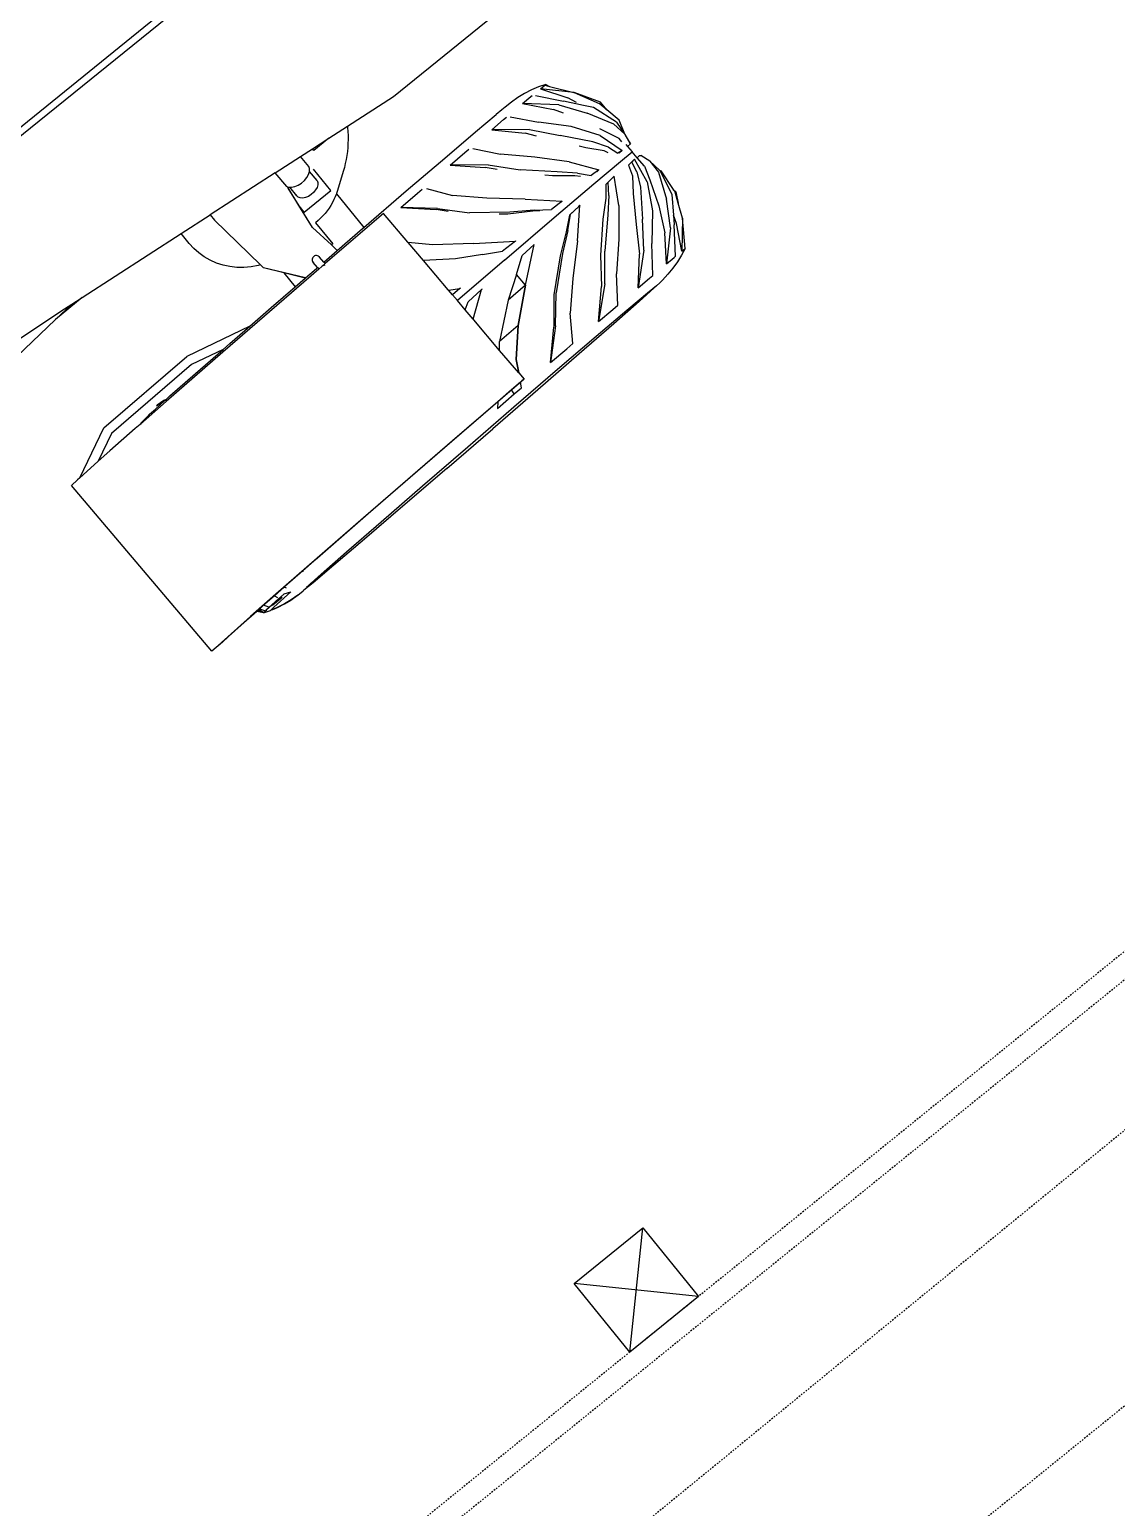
# Model space of a CAD drawing. Header units: inches. Extents: x -625442 to 34963, y -27993 to 66986.
# Drawn here: x -456423.2 to -456349.4, y 27877.5 to 27977.9 of the extents above; entities that cross this region are included whole.
import ezdxf

# ---------------------------------------------------------------- set-up
doc = ezdxf.new("R2010")
doc.units = ezdxf.units.IN
doc.header["$LTSCALE"] = 0.5
doc.header["$MEASUREMENT"] = 0
doc.linetypes.add('HIDDEN2', pattern=[0.1875, 0.125, -0.0625])
for name, color, linetype in [('BUILDING OH', 80, 'HIDDEN2'), ('P-ABOVE', 201, 'HIDDEN2'), ('P-BELOW-MED', 145, 'Continuous'), ('P-FURNITURE', 201, 'Continuous'), ('P-WALL', 90, 'Continuous')]:
    doc.layers.add(name, color=color, linetype=linetype)

# ---------------------------------------------------------------- blocks, each defined once
blk = doc.blocks.new('John Deere pl')
for p, q in [((2.6683, 3.6391), (2.8162, 3.6442)), ((2.8162, 3.6442), (2.9779, 3.6495)), ((3.061, 3.6442), (2.8964, 3.6391)), ((3.1425, 3.6546), (2.9779, 3.6495)), ((3.2227, 3.6495), (3.061, 3.6442)), ((3.1425, 3.6546), (3.2987, 3.6592)), ((3.3707, 3.6546), (3.2227, 3.6495)), ((3.2987, 3.6592), (3.4359, 3.6629)), ((3.4946, 3.6592), (3.3707, 3.6546)), ((3.4359, 3.6629), (3.5447, 3.6656)), ((3.5862, 3.6629), (3.4946, 3.6592)), ((3.5447, 3.6656), (3.6177, 3.667)), ((3.6221, 3.6647), (3.5862, 3.6629)), ((3.6177, 3.667), (3.6499, 3.667)), ((3.6286, 3.6656), (3.6221, 3.6647)), ((3.6392, 3.6656), (3.6221, 3.6647)), ((3.6286, 3.6656), (3.6499, 3.667)), ((3.6499, 3.667), (3.6524, 3.667)), ((3.6524, 3.667), (3.6508, 3.6669)), ((3.6524, 3.667), (3.6524, 3.667)), ((3.6713, 3.6669), (3.6524, 3.667)), ((3.6732, 3.6669), (3.6713, 3.6669)), ((3.6713, 3.6669), (3.6925, 3.6655)), ((3.694, 3.6655), (3.6732, 3.6669)), ((3.7418, 3.6511), (3.6801, 3.6481)), ((3.6977, 3.641), (3.6801, 3.6481)), ((3.6925, 3.6655), (3.7136, 3.6626)), ((3.7144, 3.6626), (3.694, 3.6655)), ((3.7114, 3.6417), (3.6977, 3.641)), ((3.7085, 3.6453), (3.7353, 3.6458)), ((3.7085, 3.6453), (3.7114, 3.6417)), ((3.7157, 3.6419), (3.7114, 3.6417)), ((3.7157, 3.6419), (3.7114, 3.6417)), ((3.7136, 3.6626), (3.7342, 3.6584)), ((3.7345, 3.6584), (3.7144, 3.6626)), ((3.7419, 3.6432), (3.7157, 3.6419)), ((3.7157, 3.6419), (3.7157, 3.6419)), ((3.7342, 3.6584), (3.7482, 3.6545)), ((3.7482, 3.6545), (3.7345, 3.6584)), ((3.7353, 3.6458), (3.7406, 3.6458)), ((3.7419, 3.6432), (3.7406, 3.6458)), ((3.7543, 3.6527), (3.7418, 3.6511)), ((3.761, 3.6441), (3.7419, 3.6432)), ((3.7482, 3.6545), (3.7543, 3.6527)), ((3.7526, 3.6428), (3.7601, 3.6301)), ((3.7738, 3.6458), (3.7543, 3.6527)), ((3.7628, 3.6444), (3.761, 3.6441)), ((3.762, 3.6458), (3.7628, 3.6444)), ((3.7633, 3.6444), (3.762, 3.6458)), ((3.762, 3.6458), (3.7738, 3.6458)), ((3.7633, 3.6444), (3.7628, 3.6444)), ((3.7721, 3.6456), (3.7633, 3.6444)), ((3.7656, 3.6447), (3.7633, 3.6444)), ((3.7752, 3.6307), (3.7656, 3.6447)), ((3.7738, 3.6458), (3.7721, 3.6456)), ((3.7721, 3.6456), (3.7828, 3.6311)), ((3.7776, 3.6308), (3.7721, 3.6456)), ((3.7738, 3.6458), (3.785, 3.6312)), ((2.2662, 3.5977), (2.2854, 3.6059)), ((2.2854, 3.6059), (2.3052, 3.6128)), ((2.3052, 3.6128), (2.3257, 3.6183)), ((2.3257, 3.6183), (2.3465, 3.6225)), ((2.3465, 3.6225), (2.3677, 3.6253)), ((2.3559, 3.5314), (2.432, 3.6003)), ((2.3677, 3.6253), (2.3788, 3.6268)), ((2.432, 3.6003), (2.3721, 3.532)), ((2.3788, 3.6268), (2.3997, 3.6281)), ((2.3921, 3.5993), (2.3801, 3.5991)), ((2.4212, 3.6267), (2.389, 3.6267)), ((2.432, 3.6003), (2.3921, 3.5993)), ((2.3997, 3.6281), (2.4527, 3.6307)), ((2.4942, 3.6281), (2.4212, 3.6267)), ((2.4527, 3.6307), (2.5443, 3.6345)), ((2.5044, 3.602), (2.4536, 3.5338)), ((2.603, 3.6307), (2.4942, 3.6281)), ((2.4952, 3.5348), (2.5725, 3.6039)), ((2.5221, 3.6025), (2.5044, 3.602)), ((2.5725, 3.6039), (2.5067, 3.5353)), ((2.5725, 3.6039), (2.5221, 3.6025)), ((2.5443, 3.6345), (2.6683, 3.6391)), ((2.7402, 3.6345), (2.603, 3.6307)), ((2.6637, 3.6063), (2.6183, 3.5382)), ((2.6861, 3.607), (2.6637, 3.6063)), ((2.6703, 3.5396), (2.7435, 3.6086)), ((2.7435, 3.6086), (2.6763, 3.5399)), ((2.7435, 3.6086), (2.6861, 3.607)), ((2.8964, 3.6391), (2.7402, 3.6345)), ((2.8274, 3.5979), (3.0854, 3.6059)), ((2.8474, 3.6117), (2.8402, 3.5985)), ((2.8402, 3.5985), (2.8722, 3.5995)), ((2.8729, 3.6124), (2.8474, 3.6117)), ((2.8729, 3.6124), (2.8722, 3.5995)), ((2.8722, 3.5995), (2.921, 3.601)), ((2.9334, 3.6143), (2.8729, 3.6124)), ((2.921, 3.601), (2.9334, 3.6143)), ((2.921, 3.601), (3.0829, 3.6061)), ((3.0829, 3.6061), (3.3848, 3.616)), ((3.0854, 3.6059), (3.4011, 3.6162)), ((3.3848, 3.616), (3.5667, 3.6226)), ((3.4011, 3.6162), (3.605, 3.6237)), ((3.5666, 3.6229), (3.5667, 3.6226)), ((3.5667, 3.6226), (3.5794, 3.623)), ((3.5794, 3.623), (3.6197, 3.6246)), ((3.605, 3.6237), (3.7157, 3.6279)), ((3.6197, 3.6246), (3.6195, 3.6269)), ((3.6197, 3.6246), (3.6838, 3.627)), ((3.6834, 3.6332), (3.6859, 3.6271)), ((3.6838, 3.627), (3.6859, 3.6271)), ((3.6859, 3.6271), (3.6861, 3.6271)), ((3.6861, 3.6271), (3.7211, 3.6285)), ((3.7157, 3.6279), (3.8073, 3.6316)), ((3.7211, 3.6285), (3.7175, 3.6374)), ((3.7211, 3.6285), (3.7556, 3.6299)), ((3.7556, 3.6299), (3.7601, 3.6301)), ((3.7601, 3.6301), (3.7742, 3.6307)), ((3.7742, 3.6307), (3.7752, 3.6307)), ((3.7752, 3.6307), (3.7776, 3.6308)), ((3.7776, 3.6308), (3.7828, 3.6311)), ((3.7828, 3.6311), (3.785, 3.6312)), ((3.785, 3.6312), (3.8418, 3.6337)), ((3.8073, 3.6316), (3.8773, 3.6347)), ((3.8418, 3.6337), (3.8871, 3.636)), ((3.8773, 3.6347), (3.9244, 3.6372)), ((3.8871, 3.636), (3.909, 3.6377)), ((3.909, 3.6377), (3.9472, 3.6389)), ((3.9244, 3.6372), (3.9472, 3.6389)), ((3.9472, 3.6389), (3.9607, 3.051)), ((2.2198, 3.5296), (2.2781, 3.5977)), ((2.2662, 3.5977), (2.2198, 3.5296)), ((2.2781, 3.5977), (2.242, 3.5303)), ((2.2995, 3.5977), (2.249, 3.5296)), ((2.262, 3.5296), (2.3316, 3.5982)), ((2.2781, 3.5977), (2.2662, 3.5977)), ((2.3316, 3.5982), (2.2819, 3.5303)), ((2.3048, 3.5977), (2.2995, 3.5977)), ((2.3316, 3.5982), (2.3048, 3.5977)), ((2.3801, 3.5991), (2.3276, 3.5309)), ((2.8279, 3.5758), (2.8104, 3.5437)), ((2.8104, 3.5439), (2.8279, 3.5758)), ((2.8274, 3.5979), (2.8349, 3.5984)), ((2.8279, 3.5758), (2.8274, 3.5979)), ((2.8279, 3.5758), (2.8297, 3.496)), ((2.8349, 3.5984), (2.8402, 3.5985)), ((2.2198, 3.5296), (2.2035, 3.491)), ((2.262, 3.5296), (2.2216, 3.462)), ((2.242, 3.5303), (2.234, 3.5081)), ((2.234, 3.5081), (2.249, 3.5296)), ((2.2484, 3.463), (2.2819, 3.5303)), ((2.2705, 3.4627), (2.3276, 3.5309)), ((2.3559, 3.5314), (2.3063, 3.4635)), ((2.3282, 3.4643), (2.3721, 3.532)), ((2.3902, 3.4653), (2.4536, 3.5338)), ((2.4952, 3.5348), (2.4399, 3.4666)), ((2.4554, 3.4673), (2.5067, 3.5353)), ((2.5531, 3.4695), (2.6183, 3.5382)), ((2.6703, 3.5396), (2.6132, 3.4712)), ((2.6213, 3.4717), (2.6763, 3.5399)), ((2.8104, 3.5439), (2.748, 3.4753)), ((2.748, 3.4751), (2.8104, 3.5437)), ((2.1895, 3.4628), (2.2035, 3.491)), ((2.2035, 3.491), (2.1915, 3.4624)), ((2.202, 3.4618), (2.234, 3.5081)), ((2.8297, 3.496), (2.8145, 3.4771)), ((2.8297, 3.496), (2.8322, 3.3883)), ((2.1851, 3.3932), (2.1906, 3.4535)), ((2.1865, 3.3923), (2.202, 3.4618)), ((2.1906, 3.4535), (2.1895, 3.4628)), ((2.1906, 3.4535), (2.1915, 3.4624)), ((2.1919, 3.3921), (2.2216, 3.462)), ((2.2235, 3.3932), (2.2484, 3.463)), ((2.2326, 3.3924), (2.2705, 3.4627)), ((2.2555, 3.3928), (2.3063, 3.4635)), ((2.2814, 3.3937), (2.3282, 3.4643)), ((2.3326, 3.3944), (2.3902, 3.4653)), ((2.3716, 3.3952), (2.4399, 3.4666)), ((2.3898, 3.396), (2.4554, 3.4673)), ((2.4798, 3.398), (2.5531, 3.4695)), ((2.5321, 3.3994), (2.6132, 3.4712)), ((2.5415, 3.3999), (2.6213, 3.4717)), ((2.748, 3.4753), (2.6641, 3.4032)), ((2.6641, 3.403), (2.748, 3.4751)), ((2.7262, 3.4048), (2.8145, 3.4771)), ((2.748, 3.4751), (2.8145, 3.4771)), ((2.748, 3.4753), (2.748, 3.4751)), ((2.482, 3.3598), (2.5321, 3.3994)), ((2.4879, 3.3602), (2.5415, 3.3999)), ((2.6641, 3.4032), (2.5772, 3.3322)), ((2.6641, 3.403), (2.5772, 3.3321)), ((2.6641, 3.403), (2.7262, 3.4048)), ((2.6641, 3.4032), (2.6641, 3.403)), ((2.6641, 3.403), (2.665, 3.3649)), ((2.665, 3.3649), (2.7262, 3.4048)), ((2.1869, 3.3895), (2.1851, 3.3932)), ((2.1865, 3.3923), (2.1869, 3.3895)), ((2.1869, 3.3895), (2.1917, 3.3543)), ((2.1917, 3.3543), (2.1919, 3.3921)), ((2.2116, 3.355), (2.2235, 3.3932)), ((2.2326, 3.3924), (2.2204, 3.3241)), ((2.237, 3.3544), (2.2555, 3.3928)), ((2.2532, 3.355), (2.2814, 3.3937)), ((2.3326, 3.3944), (2.2921, 3.3251)), ((2.336, 3.3563), (2.3716, 3.3952)), ((2.3475, 3.3567), (2.3898, 3.396)), ((2.4798, 3.398), (2.4137, 3.3278)), ((2.482, 3.3598), (2.4484, 3.3304)), ((2.4528, 3.3306), (2.4879, 3.3602)), ((2.665, 3.3649), (2.6206, 3.335)), ((2.8322, 3.3855), (2.7642, 3.3375)), ((2.8322, 3.3883), (2.8322, 3.3855)), ((2.8322, 3.3855), (2.833, 3.3521)), ((2.1917, 3.3543), (2.2011, 3.3263)), ((2.2037, 3.3249), (2.2011, 3.3263)), ((2.2123, 3.3252), (2.2037, 3.3249)), ((2.2116, 3.355), (2.2123, 3.3252)), ((2.2123, 3.3252), (2.2128, 3.3046)), ((2.2204, 3.3241), (2.2313, 3.3259)), ((2.2331, 3.3246), (2.2204, 3.3241)), ((2.237, 3.3544), (2.2313, 3.3259)), ((2.2433, 3.3263), (2.2331, 3.3246)), ((2.2433, 3.3263), (2.2532, 3.355)), ((2.2921, 3.3251), (2.3156, 3.3273)), ((2.301, 3.3255), (2.2921, 3.3251)), ((2.3241, 3.3276), (2.301, 3.3255)), ((2.336, 3.3563), (2.3156, 3.3273)), ((2.3241, 3.3276), (2.3475, 3.3567)), ((2.4137, 3.3278), (2.4185, 3.3282)), ((2.4184, 3.3281), (2.4137, 3.3278)), ((2.4528, 3.3306), (2.4184, 3.3281)), ((2.4184, 3.3281), (2.4185, 3.3282)), ((2.4185, 3.3282), (2.4484, 3.3304)), ((2.5772, 3.3321), (2.6206, 3.335)), ((2.5772, 3.3322), (2.5772, 3.3321)), ((2.6662, 3.3146), (2.8338, 3.3195)), ((2.7622, 3.3374), (2.7642, 3.3375)), ((2.7642, 3.3375), (2.8132, 3.3406)), ((2.833, 3.3521), (2.8132, 3.3406)), ((2.833, 3.3521), (2.8338, 3.3195)), ((2.8338, 3.3195), (2.8342, 3.2986)), ((2.2022, 3.2745), (2.2034, 3.2846)), ((2.2022, 3.2745), (2.2036, 3.2825)), ((2.2132, 3.2849), (2.2034, 3.2846)), ((2.2034, 3.2846), (2.2036, 3.2825)), ((2.2544, 3.3046), (2.2128, 3.3046)), ((2.2132, 3.2849), (2.2128, 3.3046)), ((2.2134, 3.2782), (2.2132, 3.2849)), ((2.2425, 3.2846), (2.2314, 3.2841)), ((2.2525, 3.2154), (2.2314, 3.2841)), ((2.2314, 3.2841), (2.2449, 3.2825)), ((2.255, 3.2538), (2.2449, 3.2825)), ((2.3486, 3.3063), (2.2544, 3.3046)), ((2.3211, 3.2858), (2.3135, 3.2855)), ((2.3626, 3.2177), (2.3135, 3.2855)), ((2.3135, 3.2855), (2.3396, 3.2843)), ((2.364, 3.256), (2.3396, 3.2843)), ((2.4891, 3.3098), (2.3486, 3.3063)), ((2.4478, 3.2887), (2.4443, 3.2885)), ((2.4443, 3.2885), (2.481, 3.2877)), ((2.5181, 3.2216), (2.4443, 3.2885)), ((2.5183, 3.2599), (2.481, 3.2877)), ((2.6662, 3.3146), (2.4891, 3.3098)), ((2.61, 3.293), (2.6103, 3.293)), ((2.7032, 3.2268), (2.6103, 3.293)), ((2.6103, 3.293), (2.6548, 3.2925)), ((2.6548, 3.2925), (2.6549, 3.2925)), ((2.7021, 3.2651), (2.6549, 3.2925)), ((2.806, 3.2987), (2.808, 3.2987)), ((2.8346, 3.2823), (2.808, 3.2987)), ((2.808, 3.2987), (2.8342, 3.2986)), ((2.8342, 3.2986), (2.8346, 3.2823)), ((2.8346, 3.2823), (2.8346, 3.2808)), ((2.8346, 3.2808), (2.837, 3.1775)), ((2.1987, 3.2547), (2.1859, 3.2156)), ((2.1953, 3.215), (2.1986, 3.2533)), ((2.1986, 3.2533), (2.1989, 3.2549)), ((2.1986, 3.2533), (2.2043, 3.2148)), ((2.1987, 3.2547), (2.1989, 3.2549)), ((2.1989, 3.2549), (2.2022, 3.2745)), ((2.2179, 3.2655), (2.2179, 3.254)), ((2.2179, 3.254), (2.2349, 3.2159)), ((2.255, 3.2538), (2.2788, 3.2159)), ((2.2648, 3.2657), (2.2703, 3.2544)), ((2.2703, 3.2544), (2.3033, 3.2168)), ((2.3637, 3.2676), (2.3744, 3.2565)), ((2.364, 3.256), (2.4045, 3.2187)), ((2.3744, 3.2565), (2.4211, 3.2194)), ((2.5078, 3.2712), (2.5231, 3.2602)), ((2.5183, 3.2599), (2.5727, 3.2231)), ((2.5231, 3.2602), (2.5803, 3.2236)), ((2.7021, 3.2651), (2.7664, 3.2287)), ((2.1859, 3.2156), (2.1948, 3.1724)), ((2.1953, 3.215), (2.2186, 3.1456)), ((2.2043, 3.2148), (2.2415, 3.1459)), ((2.2349, 3.2159), (2.2419, 3.201)), ((2.2525, 3.2154), (2.2978, 3.1468)), ((2.2788, 3.2159), (2.3366, 3.1477)), ((2.3033, 3.2168), (2.3149, 3.2021)), ((2.3626, 3.2177), (2.4269, 3.1498)), ((2.4045, 3.2187), (2.479, 3.1511)), ((2.4211, 3.2194), (2.4366, 3.2048)), ((2.5181, 3.2216), (2.5972, 3.1543)), ((2.5727, 3.2231), (2.6589, 3.156)), ((2.5803, 3.2236), (2.5986, 3.2091)), ((2.7032, 3.2268), (2.7914, 3.1599)), ((2.7664, 3.2287), (2.837, 3.1775)), ((2.1948, 3.1724), (2.1947, 3.1462)), ((2.1948, 3.1724), (2.2002, 3.1459)), ((2.7914, 3.1599), (2.8385, 3.113)), ((2.837, 3.1775), (2.8385, 3.113)), ((2.1947, 3.1462), (2.2338, 3.081)), ((2.2338, 3.081), (2.2002, 3.1459)), ((2.2186, 3.1456), (2.2359, 3.124)), ((2.2359, 3.124), (2.2709, 3.0804)), ((2.2871, 3.0805), (2.2415, 3.1459)), ((2.2978, 3.1468), (2.3596, 3.082)), ((2.3907, 3.0826), (2.3366, 3.1477)), ((2.4269, 3.1498), (2.4941, 3.0852)), ((2.538, 3.0863), (2.479, 3.1511)), ((2.5972, 3.1543), (2.6652, 3.0899)), ((2.7189, 3.0914), (2.6589, 3.156)), ((2.2342, 3.0801), (2.2338, 3.081)), ((2.2342, 3.0801), (2.2982, 3.0153)), ((2.2753, 3.0257), (2.2342, 3.0801)), ((2.246, 3.1062), (2.2561, 3.0809)), ((2.2982, 3.0153), (2.2561, 3.0809)), ((2.3204, 3.0212), (2.2709, 3.0804)), ((2.2871, 3.0805), (2.3615, 3.0161)), ((2.2915, 3.1064), (2.3064, 3.0812)), ((2.3615, 3.0161), (2.3064, 3.0812)), ((2.4102, 3.0229), (2.3596, 3.082)), ((2.3874, 3.1083), (2.4061, 3.0832)), ((2.3907, 3.0826), (2.4706, 3.0185)), ((2.4706, 3.0185), (2.4061, 3.0832)), ((2.5424, 3.0261), (2.4941, 3.0852)), ((2.5272, 3.1117), (2.5484, 3.0868)), ((2.538, 3.0863), (2.618, 3.0223)), ((2.618, 3.0223), (2.5484, 3.0868)), ((2.7081, 3.0307), (2.6652, 3.0899)), ((2.7013, 3.1165), (2.7237, 3.0917)), ((2.7189, 3.0914), (2.7938, 3.0273)), ((2.7938, 3.0273), (2.7237, 3.0917)), ((2.8385, 3.113), (2.8385, 3.1124)), ((2.8385, 3.1124), (2.8409, 3.01)), ((3.7123, 3.0394), (3.7292, 3.04)), ((3.7292, 3.04), (3.8207, 3.0437)), ((3.7875, 3.0103), (3.8631, 3.0456)), ((3.9301, 3.0489), (3.7941, 2.9853)), ((3.8207, 3.0437), (3.8631, 3.0456)), ((3.8631, 3.0456), (3.8908, 3.0468)), ((3.8908, 3.0468), (3.9301, 3.0489)), ((3.9301, 3.0489), (3.9378, 3.0493)), ((3.9378, 3.0493), (3.9607, 3.051)), ((2.2796, 3.0153), (2.2753, 3.0257)), ((2.2832, 3.0152), (2.2753, 3.0257)), ((2.2796, 3.0153), (2.2991, 3.0083)), ((2.2982, 3.0153), (2.2832, 3.0152)), ((2.2991, 3.0083), (2.3192, 3.0027)), ((2.3192, 3.0027), (2.3399, 2.9985)), ((2.3318, 3.0155), (2.3269, 3.0155)), ((2.3615, 3.0161), (2.3318, 3.0155)), ((2.4282, 3.0174), (2.4185, 3.0173)), ((2.4706, 3.0185), (2.4282, 3.0174)), ((2.5659, 3.0209), (2.552, 3.0206)), ((2.618, 3.0223), (2.5659, 3.0209)), ((2.7547, 3.0019), (2.6175, 2.9981)), ((2.7354, 3.0256), (2.7183, 3.0251)), ((2.7938, 3.0273), (2.7354, 3.0256)), ((2.9066, 3.0063), (2.7547, 3.0019)), ((2.8409, 3.01), (3.0491, 3.0165)), ((2.9109, 3.0065), (2.9066, 3.0063)), ((2.9066, 2.8888), (2.9066, 3.0063)), ((3.001, 3.0093), (2.9109, 3.0065)), ((3.0493, 3.0108), (3.001, 3.0093)), ((3.001, 3.0093), (3.0041, 2.9878)), ((3.0491, 3.0165), (3.0603, 3.0168)), ((3.0493, 3.0108), (3.0491, 3.0165)), ((3.0493, 3.0108), (3.0497, 2.9929)), ((3.0496, 3.0108), (3.0493, 3.0108)), ((3.0523, 3.0196), (3.0547, 3.018)), ((3.0547, 3.018), (3.0574, 3.0171)), ((3.0574, 3.0171), (3.0603, 3.0168)), ((3.0603, 3.0168), (3.0715, 3.0172)), ((3.0716, 3.0115), (3.0712, 3.0114)), ((3.0715, 3.0172), (3.0989, 3.018)), ((3.0716, 3.0115), (3.0715, 3.0172)), ((3.0755, 3.0116), (3.0716, 3.0115)), ((3.0716, 3.0115), (3.072, 2.9936)), ((3.1151, 3.0129), (3.0755, 3.0116)), ((3.0989, 3.018), (3.4145, 3.0284)), ((3.1151, 3.0129), (3.1859, 2.9202)), ((3.1154, 3.0129), (3.1151, 3.0129)), ((3.1516, 3.0141), (3.1154, 3.0129)), ((3.1154, 3.0129), (3.1516, 2.9655)), ((3.2373, 3.0169), (3.1516, 3.0141)), ((3.1516, 2.9655), (3.1516, 3.0141)), ((3.3135, 3.0195), (3.2373, 3.0169)), ((3.3852, 3.022), (3.3135, 3.0195)), ((3.3135, 3.0195), (3.4985, 2.976)), ((3.4098, 3.0229), (3.3852, 3.022)), ((3.5091, 3.0266), (3.4098, 3.0229)), ((3.4098, 3.0229), (3.5019, 3.0013)), ((3.4145, 3.0284), (3.6185, 3.0358)), ((3.5019, 3.0013), (3.7875, 3.0103)), ((3.6007, 3.0303), (3.5091, 3.0266)), ((3.6148, 3.031), (3.6007, 3.0303)), ((3.6178, 3.0312), (3.6148, 3.031)), ((3.6148, 3.031), (3.6211, 3.0299)), ((3.6537, 3.033), (3.6178, 3.0312)), ((3.6247, 3.0299), (3.6178, 3.0312)), ((3.6185, 3.0358), (3.7107, 3.0393)), ((3.6211, 3.0299), (3.6428, 3.0279)), ((3.6458, 3.0279), (3.6247, 3.0299)), ((3.6428, 3.0279), (3.6458, 3.0279)), ((3.6747, 3.0343), (3.6537, 3.033)), ((3.6747, 3.0343), (3.6829, 3.0354)), ((3.6829, 3.0354), (3.685, 3.0357)), ((3.6877, 3.0357), (3.6829, 3.0354)), ((3.6955, 3.0371), (3.685, 3.0357)), ((3.685, 3.0357), (3.6858, 3.0357)), ((3.6858, 3.0357), (3.7069, 3.0385)), ((3.7083, 3.0385), (3.6877, 3.0357)), ((3.7069, 3.0385), (3.6955, 3.0371)), ((3.7069, 3.0385), (3.7107, 3.0393)), ((3.7123, 3.0394), (3.7083, 3.0385)), ((3.7107, 3.0393), (3.7123, 3.0394)), ((2.3399, 2.9985), (2.3609, 2.9956)), ((2.3609, 2.9956), (2.3821, 2.9941)), ((2.3821, 2.9941), (2.4035, 2.9941)), ((2.4035, 2.9941), (2.4155, 2.9941)), ((2.4155, 2.9941), (2.4357, 2.9941)), ((2.5087, 2.9955), (2.4357, 2.9941)), ((2.6175, 2.9981), (2.5087, 2.9955)), ((2.9993, 2.9878), (3.0041, 2.9878)), ((2.9993, 2.9142), (2.9993, 2.9878)), ((3.0041, 2.9878), (3.0143, 2.9192)), ((3.05, 2.9956), (3.0497, 2.9929)), ((3.05, 2.9947), (3.0497, 2.9925)), ((3.0497, 2.9929), (3.0497, 2.9921)), ((3.0497, 2.9929), (3.0497, 2.9925)), ((3.0497, 2.9925), (3.0497, 2.9921)), ((3.0497, 2.9925), (3.0501, 2.9903)), ((3.0497, 2.9921), (3.0501, 2.9894)), ((3.0501, 2.9894), (3.0513, 2.987)), ((3.0513, 2.987), (3.0531, 2.9849)), ((3.0531, 2.9849), (3.0555, 2.9833)), ((3.0555, 2.9833), (3.0582, 2.9824)), ((3.0582, 2.9824), (3.0611, 2.9821)), ((3.0611, 2.9821), (3.064, 2.9826)), ((3.064, 2.9826), (3.0666, 2.9837)), ((3.0666, 2.9837), (3.0689, 2.9854)), ((3.0689, 2.9854), (3.0706, 2.9876)), ((3.0706, 2.9876), (3.0717, 2.9901)), ((3.0716, 2.9963), (3.0716, 2.9954)), ((3.072, 2.9936), (3.0716, 2.9963)), ((3.072, 2.9932), (3.0716, 2.9954)), ((3.0717, 2.991), (3.072, 2.9932)), ((3.0717, 2.9901), (3.072, 2.9928)), ((3.0717, 2.991), (3.0717, 2.9901)), ((3.072, 2.9936), (3.072, 2.9928)), ((3.072, 2.9932), (3.072, 2.9936)), ((3.072, 2.9928), (3.072, 2.9932)), ((3.1516, 2.9655), (3.1859, 2.9207)), ((3.7941, 2.9853), (3.4985, 2.976)), ((3.1859, 2.9202), (3.1859, 2.9207)), ((3.1859, 2.9207), (3.1873, 2.9091)), ((3.1859, 2.9202), (3.1873, 2.9091)), ((2.854, 2.8533), (2.8988, 2.8838)), ((2.8988, 2.8838), (2.9061, 2.8885)), ((2.9061, 2.8885), (2.9066, 2.8888)), ((2.9066, 2.8888), (2.9138, 2.8929)), ((2.9138, 2.8929), (2.9216, 2.8968)), ((2.9216, 2.8968), (2.9297, 2.9004)), ((2.9297, 2.9004), (2.9379, 2.9036)), ((2.9379, 2.9036), (2.9464, 2.9064)), ((2.9464, 2.9064), (2.955, 2.9088)), ((2.955, 2.9088), (2.9637, 2.9107)), ((2.9637, 2.9107), (2.9725, 2.9123)), ((2.9725, 2.9123), (2.9814, 2.9133)), ((2.9814, 2.9133), (2.9903, 2.914)), ((2.9903, 2.914), (2.9993, 2.9142)), ((3.0143, 2.9192), (3.0052, 2.8504)), ((3.0143, 2.919), (3.0052, 2.8498)), ((3.0143, 2.9192), (3.0143, 2.919)), ((3.1873, 2.9091), (3.2077, 2.7367)), ((3.1873, 2.9091), (3.1873, 2.9091)), ((3.1873, 2.9091), (3.1935, 2.9064)), ((3.1873, 2.9091), (3.2077, 2.7367)), ((3.1935, 2.9064), (3.2105, 2.897)), ((3.2105, 2.897), (3.2265, 2.8862)), ((3.2265, 2.8862), (3.2412, 2.8739)), ((2.8276, 2.8333), (2.8361, 2.8402)), ((2.8361, 2.8402), (2.8449, 2.8469)), ((2.8449, 2.8469), (2.854, 2.8533)), ((3.0052, 2.8725), (2.9122, 2.8725)), ((2.9122, 2.8725), (2.9122, 2.798)), ((2.9304, 2.8382), (2.9362, 2.8422)), ((2.9362, 2.8422), (2.9437, 2.8452)), ((2.9437, 2.8452), (2.9521, 2.847)), ((2.9521, 2.847), (2.961, 2.8474)), ((2.961, 2.8474), (2.9698, 2.8464)), ((2.9698, 2.8464), (2.9778, 2.844)), ((2.9778, 2.844), (2.9846, 2.8405)), ((2.9846, 2.8405), (2.9895, 2.836)), ((3.0052, 2.8504), (2.9979, 2.7949)), ((3.0052, 2.8498), (2.9979, 2.7945)), ((3.0052, 2.8725), (3.0052, 2.8504)), ((3.0052, 2.8498), (3.0052, 2.8504)), ((3.2412, 2.8739), (3.2545, 2.8604)), ((3.2545, 2.8604), (3.2664, 2.8457)), ((3.2664, 2.8457), (3.2766, 2.83)), ((2.7893, 2.7943), (2.7963, 2.8026)), ((2.7963, 2.8026), (2.8037, 2.8107)), ((2.8037, 2.8107), (2.8113, 2.8185)), ((2.8113, 2.8185), (2.8193, 2.826)), ((2.8193, 2.826), (2.8276, 2.8333)), ((2.9248, 2.8281), (2.9265, 2.8334)), ((2.9248, 2.8281), (2.9248, 2.7959)), ((2.9318, 2.8007), (2.9248, 2.7959)), ((2.9265, 2.8334), (2.9304, 2.8382)), ((2.9406, 2.8044), (2.9318, 2.8007)), ((2.9507, 2.8065), (2.9406, 2.8044)), ((2.9614, 2.8069), (2.9507, 2.8065)), ((2.9719, 2.8057), (2.9614, 2.8069)), ((2.9815, 2.8029), (2.9719, 2.8057)), ((2.9896, 2.7986), (2.9815, 2.8029)), ((2.9895, 2.836), (2.9925, 2.8309)), ((2.9925, 2.8309), (2.9931, 2.8256)), ((2.9931, 2.8256), (2.9925, 2.8236)), ((2.9931, 2.8256), (2.9931, 2.7956)), ((3.2766, 2.83), (3.285, 2.8135)), ((3.285, 2.8135), (3.2917, 2.7963)), ((2.6211, 2.7813), (1.886, 2.7813)), ((2.4258, 2.7813), (2.4257, 2.7813)), ((2.7684, 2.7654), (2.6211, 2.7813)), ((2.7684, 2.7654), (2.7701, 2.7682)), ((2.8276, 2.759), (2.7684, 2.7654)), ((2.7701, 2.7682), (2.7762, 2.7771)), ((2.7762, 2.7771), (2.7825, 2.7858)), ((2.7825, 2.7858), (2.7893, 2.7943)), ((2.92, 2.7901), (2.918, 2.7838)), ((2.918, 2.7838), (2.918, 2.7493)), ((2.9247, 2.7959), (2.92, 2.7901)), ((2.9248, 2.7959), (2.9247, 2.7959)), ((2.9931, 2.7956), (2.9896, 2.7986)), ((2.9956, 2.7933), (2.9931, 2.7956)), ((2.998, 2.7891), (2.9956, 2.7933)), ((2.9979, 2.7949), (2.9979, 2.7945)), ((2.9979, 2.7945), (2.998, 2.7891)), ((2.998, 2.7891), (2.9992, 2.7405)), ((3.2917, 2.7963), (3.2966, 2.7786)), ((3.2966, 2.7786), (3.2995, 2.7606)), ((3.2995, 2.7606), (3.3004, 2.7423)), ((2.8276, 2.759), (2.8804, 2.759)), ((2.8804, 2.7533), (2.8276, 2.759)), ((2.8804, 2.759), (2.8804, 2.7533)), ((2.918, 2.7493), (2.8804, 2.7533)), ((2.9992, 2.7405), (2.918, 2.7493)), ((2.9992, 2.7405), (3.2081, 2.7179)), ((3.2077, 2.7367), (3.2077, 2.7367)), ((3.2077, 2.7365), (3.2077, 2.7367)), ((3.2077, 2.7367), (3.2077, 2.7365)), ((3.2081, 2.7179), (3.2077, 2.7365)), ((3.3004, 2.7423), (3.3004, 2.708)), ((3.3004, 2.708), (3.2081, 2.7179)), ((3.6178, 2.6737), (3.3004, 2.708)), ((3.7111, 2.6751), (3.9128, 2.6914)), ((3.6178, 2.6737), (3.7111, 2.6751)), ((3.6505, 2.6702), (3.6178, 2.6737)), ((3.6505, 2.6702), (3.7111, 2.6751)), ((3.6862, 2.6663), (3.6505, 2.6702)), ((3.9128, 2.6454), (3.6862, 2.6663)), ((2.5143, 2.2293), (4.6693, 2.2293)), ((2.5143, 2.2109), (4.6693, 2.2109))]:
    blk.add_line(p, q)

msp = doc.modelspace()

# ---------------------------------------------------------------- linework, layer by layer
at = {"layer": 'BUILDING OH'}
msp.add_lwpolyline([(-456216.09883, 28158.24816), (-456143.63736, 28070.99528), (-456496.61077, 27782.15404), (-456718.93436, 28051.88398), (-456364.29431, 28340.40495)], dxfattribs=at)
at = {"layer": 'P-ABOVE'}
for p, q in [((-456128.29776, 28093.82926), (-456486.5575, 27803.70695)), ((-456127.35376, 28092.66356), (-456485.6135, 27802.54124))]:
    msp.add_line(p, q, dxfattribs=at)
msp.add_lwpolyline([(-456198.78301, 28180.86851), (-456113.19378, 28075.178), (-456471.45352, 27785.05568), (-456720.66922, 28092.80158), (-456445.56304, 28315.58531), (-456431.40306, 28298.09975)], dxfattribs=at)
at = {"layer": 'P-BELOW-MED'}
for p, q in [((-456382.42126, 27888.03751), (-456381.53444, 27896.47633)), ((-456377.75845, 27891.81351), (-456386.19726, 27892.70033))]:
    msp.add_line(p, q, dxfattribs=at)
at = {"layer": 'P-WALL'}
msp.add_lwpolyline([(-456377.75845, 27891.81351), (-456382.42126, 27888.03751), (-456386.19726, 27892.70033), (-456381.53444, 27896.47633)], close=True, dxfattribs=at)

# ---------------------------------------------------------------- block references
at = {"layer": 'P-FURNITURE', "xscale": 25.10658779755309, "yscale": 25.10658779755309, "zscale": 25.10658779755309, "rotation": 219.0008979420502}
msp.add_blockref('John Deere pl', (-456391.29413, 28069.01563), dxfattribs=at)

doc.saveas('drawing.dxf')
